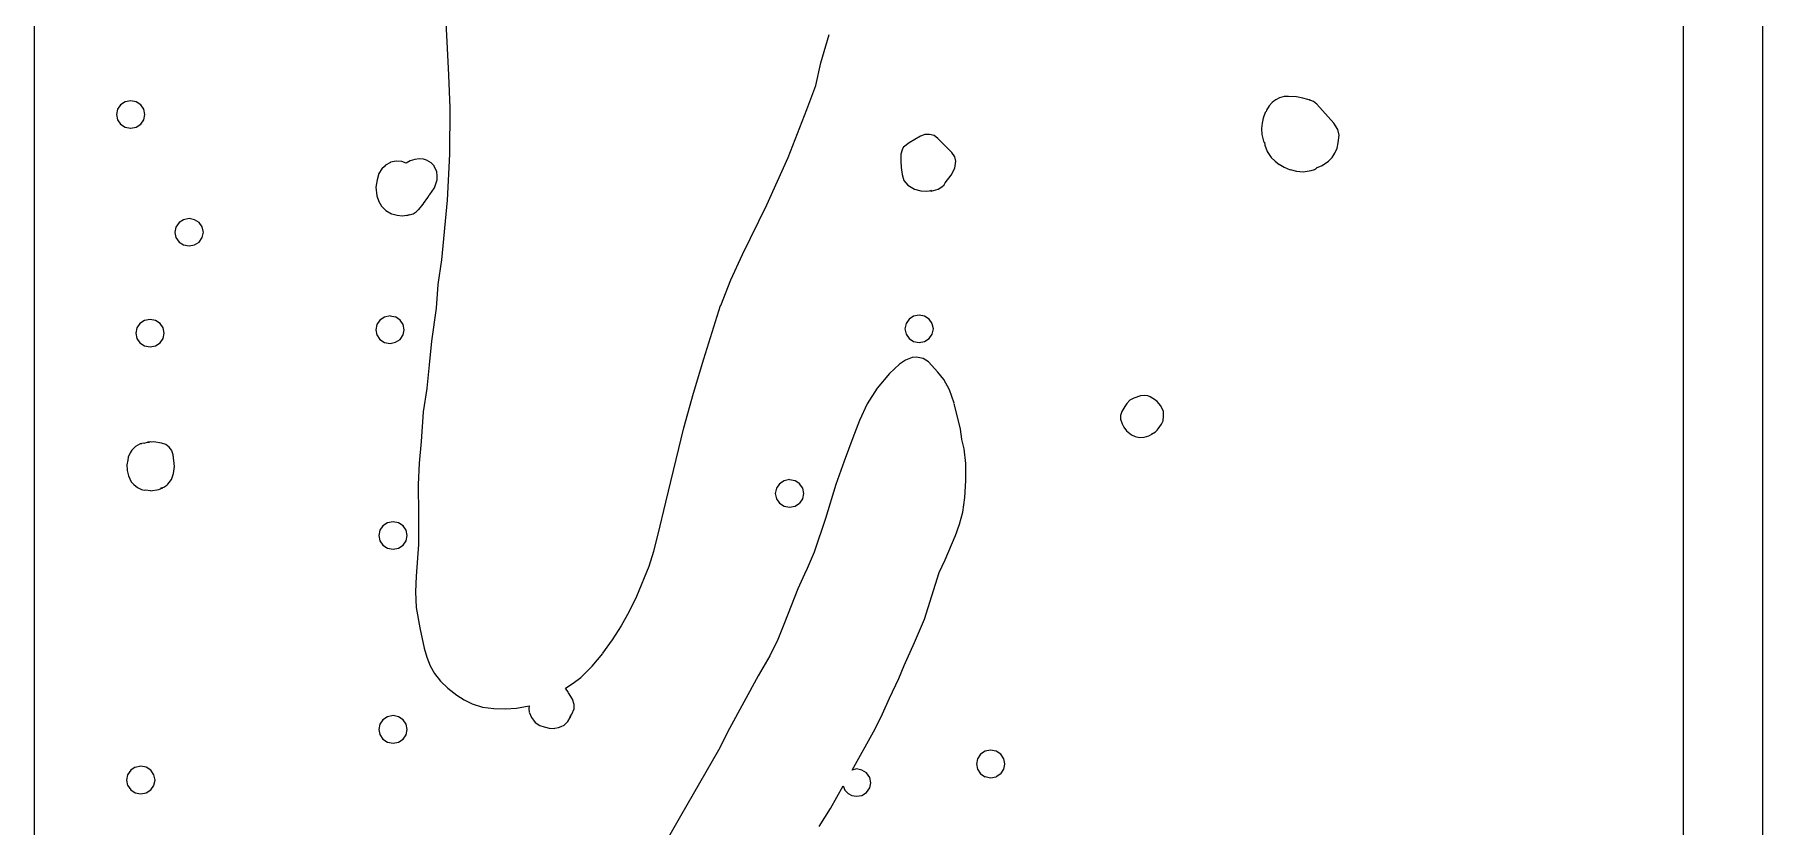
# Model space of a CAD drawing. Extents: x -1 to 598, y -1077 to 3722.
# Drawn here: x 248.6 to 551, y 2015.2 to 2153.8 of the extents above; entities that cross this region are included whole.
import ezdxf

# ---------------------------------------------------------------- set-up
doc = ezdxf.new("R2010")
doc.units = 0

msp = doc.modelspace()

# ---------------------------------------------------------------- linework, layer by layer
at = {"layer": 'Calque_1'}
for p, q in [((550.999, 2343.44), (550.999, 1528.05)), ((248.561, 1534.85), (248.561, 2330.5)), ((537.122, 2240.99), (537.122, 1623.98)), ((320.272, 2161.59), (320.698, 2152.51)), ((386.183, 2148.81), (387.646, 2153.76)), ((320.698, 2152.52), (321.037, 2146.7)), ((385.283, 2144.84), (386.183, 2148.81)), ((321.037, 2146.69), (321.265, 2140.92)), ((383.725, 2140.66), (385.283, 2144.84)), ((263.62, 2141.48), (263.085, 2140.71)), ((264.413, 2141.98), (263.62, 2141.47)), ((265.385, 2142.2), (264.413, 2141.98)), ((266.34, 2142.01), (265.385, 2142.19)), ((267.147, 2141.48), (266.337, 2142.01)), ((267.687, 2140.71), (267.147, 2141.47)), ((464.655, 2141.3), (464.179, 2140.56)), ((465.171, 2141.91), (464.655, 2141.3)), ((465.452, 2142.09), (465.171, 2141.9)), ((465.801, 2142.33), (465.449, 2142.09)), ((466.457, 2142.7), (465.801, 2142.33)), ((467.306, 2142.91), (466.457, 2142.7)), ((468.047, 2142.96), (467.306, 2142.91)), ((469.423, 2142.88), (468.047, 2142.96)), ((468.047, 2142.96), (468.047, 2142.96)), ((470.561, 2142.65), (469.423, 2142.89)), ((471.426, 2142.43), (470.564, 2142.64)), ((471.725, 2142.33), (471.423, 2142.41)), ((471.667, 2142.36), (471.725, 2142.33)), ((472.408, 2142.06), (471.667, 2142.35)), ((473.019, 2141.59), (472.408, 2142.06)), ((476.006, 2138.28), (473.019, 2141.59)), ((263.085, 2140.71), (262.889, 2139.78)), ((262.889, 2139.79), (263.085, 2138.84)), ((263.085, 2138.84), (263.619, 2138.1)), ((267.147, 2138.1), (267.689, 2138.87)), ((267.877, 2139.79), (267.687, 2140.71)), ((267.689, 2138.86), (267.88, 2139.78)), ((321.265, 2140.93), (321.198, 2132.83)), ((380.441, 2132.25), (383.725, 2140.66)), ((463.452, 2138.25), (463.33, 2137.35)), ((463.623, 2139.15), (463.452, 2138.25)), ((463.978, 2140.11), (463.623, 2139.16)), ((464.118, 2140.32), (463.978, 2140.11)), ((464.179, 2140.56), (464.118, 2140.32)), ((476.699, 2137.14), (476.006, 2138.28)), ((263.619, 2138.1), (264.412, 2137.57)), ((264.412, 2137.57), (265.382, 2137.38)), ((265.385, 2137.38), (266.337, 2137.56)), ((266.34, 2137.57), (267.147, 2138.1)), ((403.632, 2135.98), (401.618, 2134.81)), ((404.394, 2136.27), (403.632, 2135.98)), ((405.212, 2136.3), (404.394, 2136.27)), ((405.212, 2136.3), (405.212, 2136.3)), ((405.995, 2136.08), (405.212, 2136.29)), ((406.653, 2135.61), (405.995, 2136.08)), ((409.106, 2133.15), (406.653, 2135.61)), ((463.33, 2137.35), (463.375, 2136.29)), ((463.375, 2136.3), (463.687, 2135.11)), ((476.908, 2136.16), (476.699, 2137.14)), ((476.747, 2134.84), (476.908, 2136.16)), ((321.198, 2132.83), (320.794, 2124.78)), ((376.732, 2123.99), (380.441, 2132.24)), ((400.216, 2132.86), (400.171, 2131.67)), ((400.404, 2133.6), (400.216, 2132.86)), ((400.671, 2134.1), (400.404, 2133.59)), ((401.618, 2134.81), (400.671, 2134.09)), ((409.612, 2132.35), (409.109, 2133.14)), ((409.789, 2131.59), (409.612, 2132.35)), ((463.687, 2135.11), (463.803, 2134.9)), ((463.803, 2134.89), (463.827, 2134.94)), ((463.83, 2134.95), (463.915, 2134.44)), ((463.915, 2134.44), (464.296, 2133.33)), ((464.296, 2133.33), (464.983, 2132.24)), ((464.983, 2132.25), (465.7, 2131.61)), ((475.061, 2131.61), (475.665, 2132.24)), ((475.665, 2132.25), (476.167, 2133.02)), ((476.167, 2133.02), (476.54, 2133.89)), ((476.54, 2133.89), (476.747, 2134.84)), ((308.85, 2129.44), (308.522, 2128.33)), ((309.34, 2130.29), (308.848, 2129.44)), ((309.795, 2130.66), (309.343, 2130.29)), ((309.978, 2130.9), (309.795, 2130.66)), ((310.872, 2131.4), (309.978, 2130.9)), ((311.835, 2131.64), (310.872, 2131.43)), ((312.848, 2131.56), (311.835, 2131.64)), ((313.576, 2131.27), (312.848, 2131.56)), ((314.317, 2131.67), (313.576, 2131.27)), ((315.145, 2131.93), (314.317, 2131.66)), ((315.862, 2132.04), (315.142, 2131.93)), ((315.864, 2132.04), (315.862, 2132.04)), ((316.626, 2131.96), (315.864, 2132.04)), ((317.172, 2131.8), (316.626, 2131.96)), ((318.005, 2131.32), (317.174, 2131.79)), ((318.521, 2130.77), (318.005, 2131.32)), ((318.944, 2129.73), (318.521, 2130.76)), ((319.053, 2129.02), (318.944, 2129.73)), ((400.171, 2131.67), (400.264, 2130.45)), ((400.264, 2130.48), (400.446, 2129.26)), ((400.446, 2129.26), (400.61, 2128.65)), ((409, 2129.15), (409.625, 2130.39)), ((409.625, 2130.4), (409.789, 2131.59)), ((465.7, 2131.61), (466.42, 2131.05)), ((466.42, 2131.06), (467.296, 2130.55)), ((467.296, 2130.55), (468.346, 2130.12)), ((468.346, 2130.13), (469.421, 2129.84)), ((469.421, 2129.84), (470.606, 2129.76)), ((470.606, 2129.76), (471.984, 2129.97)), ((471.984, 2129.97), (472.619, 2130.18)), ((472.619, 2130.18), (472.969, 2130.41)), ((472.969, 2130.42), (473.945, 2130.87)), ((473.945, 2130.87), (475.061, 2131.61)), ((308.305, 2127.06), (308.454, 2125.52)), ((308.522, 2128.33), (308.308, 2127.06)), ((317.762, 2125.79), (318.561, 2126.95)), ((318.561, 2126.96), (319.01, 2128.33)), ((319.01, 2128.33), (319.055, 2129.02)), ((400.61, 2128.65), (400.732, 2128.22)), ((400.732, 2128.23), (401.394, 2127.43)), ((401.394, 2127.43), (402.571, 2126.69)), ((402.571, 2126.69), (403.709, 2126.4)), ((403.709, 2126.4), (404.727, 2126.37)), ((404.727, 2126.37), (405.55, 2126.47)), ((405.55, 2126.48), (405.357, 2126.4)), ((405.357, 2126.4), (405.505, 2126.37)), ((405.505, 2126.37), (406.698, 2126.74)), ((406.698, 2126.74), (407.357, 2127.13)), ((407.357, 2127.14), (407.754, 2127.48)), ((407.754, 2127.49), (407.966, 2127.83)), ((407.966, 2127.8), (409, 2129.15)), ((308.454, 2125.53), (308.792, 2124.58)), ((308.792, 2124.58), (309.311, 2123.73)), ((309.311, 2123.73), (310.057, 2122.99)), ((315.677, 2123.07), (315.838, 2123.17)), ((315.835, 2123.17), (316.6, 2124.07)), ((316.6, 2124.07), (316.682, 2124.28)), ((316.679, 2124.28), (316.608, 2124.23)), ((316.611, 2124.23), (317.375, 2125.26)), ((317.375, 2125.26), (317.635, 2125.68)), ((317.574, 2125.63), (317.762, 2125.79)), ((317.635, 2125.69), (317.574, 2125.63)), ((320.794, 2124.79), (319.801, 2114.34)), ((372.461, 2115.29), (376.732, 2123.99)), ((273.846, 2120.87), (273.304, 2120.07)), ((274.656, 2121.37), (273.846, 2120.87)), ((275.611, 2121.56), (274.656, 2121.37)), ((276.582, 2121.37), (275.611, 2121.55)), ((277.373, 2120.87), (276.582, 2121.37)), ((277.907, 2120.1), (277.373, 2120.87)), ((278.106, 2119.15), (277.907, 2120.1)), ((310.057, 2122.99), (311.065, 2122.38)), ((311.068, 2122.38), (312.012, 2122.14)), ((312.01, 2122.14), (312.896, 2122.03)), ((312.896, 2122.04), (314.116, 2122.22)), ((313.713, 2122.11), (314.118, 2122.21)), ((313.721, 2122.11), (313.713, 2122.11)), ((314.116, 2122.22), (313.721, 2122.11)), ((314.121, 2122.22), (314.835, 2122.4)), ((314.835, 2122.41), (315.367, 2122.75)), ((315.367, 2122.75), (315.674, 2123.06)), ((273.304, 2120.08), (273.116, 2119.18)), ((273.116, 2119.15), (273.304, 2118.25)), ((273.304, 2118.25), (273.846, 2117.45)), ((273.846, 2117.46), (274.656, 2116.96)), ((276.582, 2116.96), (277.373, 2117.46)), ((277.373, 2117.46), (277.907, 2118.23)), ((277.907, 2118.23), (278.103, 2119.18)), ((274.656, 2116.96), (275.611, 2116.77)), ((275.611, 2116.77), (276.582, 2116.95)), ((319.801, 2114.34), (319.14, 2110.05)), ((370.448, 2110.87), (372.461, 2115.29)), ((319.14, 2110.05), (318.857, 2105.89)), ((368.654, 2106.35), (370.448, 2110.87)), ((318.857, 2105.9), (318.053, 2100.13)), ((365.722, 2097.01), (368.651, 2106.35)), ((266.48, 2102.43), (266.284, 2101.5)), ((267.015, 2103.2), (266.48, 2102.43)), ((267.808, 2103.73), (267.015, 2103.2)), ((268.779, 2103.91), (267.808, 2103.72)), ((269.732, 2103.73), (268.779, 2103.91)), ((270.541, 2103.2), (269.734, 2103.73)), ((271.084, 2102.43), (270.544, 2103.19)), ((271.274, 2101.5), (271.084, 2102.42)), ((308.48, 2103.04), (308.289, 2102.11)), ((308.289, 2102.11), (308.48, 2101.18)), ((309.02, 2103.81), (308.48, 2103.04)), ((309.829, 2104.33), (309.02, 2103.8)), ((310.784, 2104.52), (309.829, 2104.33)), ((311.756, 2104.33), (310.784, 2104.51)), ((312.547, 2103.81), (311.756, 2104.34)), ((313.084, 2103.04), (312.549, 2103.81)), ((313.28, 2102.11), (313.084, 2103.03)), ((313.084, 2101.19), (313.28, 2102.11)), ((401.095, 2103.2), (400.899, 2102.24)), ((400.899, 2102.24), (401.095, 2101.31)), ((401.629, 2103.94), (401.095, 2103.2)), ((402.42, 2104.47), (401.629, 2103.94)), ((403.391, 2104.65), (402.42, 2104.46)), ((404.346, 2104.47), (403.394, 2104.65)), ((405.156, 2103.96), (404.346, 2104.46)), ((405.696, 2103.17), (405.156, 2103.96)), ((405.886, 2102.24), (405.696, 2103.16)), ((405.698, 2101.35), (405.889, 2102.25)), ((266.284, 2101.5), (266.48, 2100.57)), ((266.48, 2100.58), (267.015, 2099.81)), ((267.015, 2099.81), (267.808, 2099.28)), ((267.808, 2099.28), (268.779, 2099.09)), ((268.779, 2099.1), (269.734, 2099.28)), ((269.734, 2099.28), (270.544, 2099.81)), ((270.541, 2099.81), (271.084, 2100.57)), ((271.084, 2100.58), (271.274, 2101.5)), ((308.48, 2101.19), (309.02, 2100.42)), ((309.02, 2100.42), (309.829, 2099.89)), ((309.829, 2099.89), (310.784, 2099.7)), ((310.784, 2099.7), (311.756, 2099.91)), ((311.756, 2099.92), (312.549, 2100.42)), ((312.547, 2100.42), (313.081, 2101.19)), ((318.053, 2100.13), (317.632, 2095.97)), ((401.095, 2101.32), (401.629, 2100.55)), ((401.629, 2100.55), (402.42, 2100.05)), ((402.42, 2100.05), (403.391, 2099.86)), ((403.391, 2099.86), (404.346, 2100.04)), ((404.346, 2100.05), (405.156, 2100.55)), ((405.156, 2100.55), (405.698, 2101.34)), ((317.632, 2095.97), (317.203, 2091.87)), ((363.907, 2091.03), (365.722, 2097.01)), ((399.957, 2096.08), (398.184, 2094.44)), ((401.028, 2096.79), (399.957, 2096.07)), ((402.153, 2097.22), (401.028, 2096.79)), ((402.952, 2097.3), (402.156, 2097.22)), ((404.098, 2097.06), (402.952, 2097.3)), ((402.952, 2097.3), (402.952, 2097.3)), ((405.024, 2096.48), (404.098, 2097.06)), ((406.643, 2094.68), (405.024, 2096.48)), ((398.187, 2094.44), (396.033, 2091.9)), ((407.728, 2093.41), (406.643, 2094.68)), ((408.691, 2091.58), (407.73, 2093.4)), ((317.203, 2091.85), (316.589, 2087.72)), ((362.18, 2084.94), (363.907, 2091.02)), ((396.033, 2091.9), (394.324, 2089.15)), ((409.53, 2089.23), (408.691, 2091.58)), ((440.973, 2090.13), (440.263, 2089.76)), ((442.116, 2090.52), (440.97, 2090.12)), ((442.798, 2090.6), (442.116, 2090.52)), ((443.441, 2090.52), (442.798, 2090.6)), ((442.798, 2090.6), (442.798, 2090.6)), ((443.854, 2090.36), (443.441, 2090.52)), ((443.711, 2090.42), (443.722, 2090.42)), ((443.714, 2090.42), (443.711, 2090.42)), ((443.722, 2090.42), (443.714, 2090.42)), ((444.775, 2089.78), (443.854, 2090.36)), ((316.589, 2087.72), (316.211, 2082.53)), ((394.324, 2089.15), (392.94, 2086.24)), ((410.659, 2084.73), (409.53, 2089.22)), ((438.848, 2087.77), (438.639, 2087.08)), ((438.639, 2087.08), (438.647, 2086.44)), ((439.377, 2088.7), (438.848, 2087.8)), ((439.721, 2089.17), (439.377, 2088.69)), ((440.263, 2089.76), (439.721, 2089.18)), ((444.83, 2089.73), (444.775, 2089.78)), ((445.063, 2089.54), (444.83, 2089.72)), ((445.706, 2088.8), (445.063, 2089.57)), ((446.135, 2087.77), (445.706, 2088.8)), ((446.158, 2086.85), (446.137, 2087.77)), ((359.063, 2071.95), (362.18, 2084.94)), ((392.94, 2086.24), (391.76, 2083.17)), ((410.847, 2082.93), (410.659, 2084.73)), ((438.647, 2086.45), (438.919, 2085.63)), ((438.919, 2085.63), (439.21, 2085.05)), ((439.21, 2085.05), (439.695, 2084.41)), ((439.695, 2084.41), (440.578, 2083.69)), ((443.603, 2083.54), (444.256, 2083.91)), ((444.256, 2083.91), (444.039, 2083.8)), ((444.042, 2083.8), (444.775, 2084.25)), ((444.775, 2084.25), (445.037, 2084.51)), ((445.037, 2084.52), (445.24, 2084.76)), ((445.24, 2084.76), (445.836, 2085.55)), ((445.836, 2085.55), (446.09, 2086.16)), ((446.09, 2086.16), (446.111, 2086.42)), ((446.111, 2086.4), (446.158, 2086.82)), ((265.57, 2081.03), (265.268, 2080.58)), ((266.226, 2081.66), (265.57, 2081.02)), ((267.057, 2082.16), (266.226, 2081.65)), ((267.364, 2082.16), (267.057, 2082.16)), ((267.697, 2082.24), (267.364, 2082.18)), ((268.47, 2082.43), (267.697, 2082.22)), ((268.539, 2082.45), (268.417, 2082.42)), ((268.417, 2082.43), (268.47, 2082.43)), ((268.47, 2082.43), (268.552, 2082.45)), ((268.687, 2082.43), (268.47, 2082.43)), ((268.47, 2082.43), (268.47, 2082.43)), ((268.549, 2082.45), (268.539, 2082.45)), ((268.785, 2082.51), (268.549, 2082.43)), ((268.552, 2082.45), (268.687, 2082.42)), ((268.787, 2082.51), (268.787, 2082.51)), ((269.065, 2082.45), (268.787, 2082.5)), ((269.42, 2082.48), (269.065, 2082.45)), ((270.774, 2082.24), (269.42, 2082.47)), ((271.523, 2082), (270.774, 2082.26)), ((272.137, 2081.55), (271.523, 2082)), ((272.579, 2080.95), (272.139, 2081.56)), ((272.801, 2080.23), (272.579, 2080.94)), ((316.211, 2082.53), (315.894, 2078.77)), ((391.76, 2083.17), (390.252, 2079.12)), ((411.273, 2081.26), (410.847, 2082.92)), ((411.543, 2078.67), (411.273, 2081.26)), ((440.578, 2083.7), (441.2, 2083.43)), ((441.2, 2083.43), (441.938, 2083.27)), ((441.938, 2083.27), (442.785, 2083.32)), ((442.785, 2083.33), (443.603, 2083.54)), ((264.866, 2079.25), (264.729, 2078.48)), ((264.729, 2078.49), (264.755, 2077.46)), ((264.927, 2079.81), (264.866, 2079.28)), ((265.268, 2080.58), (264.924, 2079.81)), ((273.06, 2078.17), (272.801, 2080.23)), ((272.907, 2076.92), (273.058, 2078.16)), ((315.894, 2078.78), (315.69, 2075.02)), ((390.252, 2079.12), (388.831, 2075.02)), ((411.588, 2075.71), (411.543, 2078.67)), ((264.755, 2077.45), (265.009, 2076.52)), ((265.009, 2076.53), (265.485, 2075.5)), ((265.485, 2075.5), (265.922, 2075)), ((265.922, 2074.99), (266.573, 2074.48)), ((271.213, 2074.54), (271.727, 2074.91)), ((271.727, 2074.91), (271.875, 2075.07)), ((271.875, 2075.07), (272.118, 2075.36)), ((272.118, 2075.36), (272.507, 2075.89)), ((272.505, 2075.89), (272.907, 2076.92)), ((315.69, 2075.02), (315.764, 2069.75)), ((378.952, 2075.15), (378.417, 2074.38)), ((379.743, 2075.65), (378.952, 2075.15)), ((380.714, 2075.87), (379.743, 2075.66)), ((381.672, 2075.68), (380.716, 2075.86)), ((382.481, 2075.15), (381.672, 2075.68)), ((383.021, 2074.38), (382.479, 2075.15)), ((388.831, 2075.02), (387.019, 2069.07)), ((411.416, 2072.77), (411.588, 2075.7)), ((266.573, 2074.52), (267.282, 2074.15)), ((267.282, 2074.15), (267.75, 2074.02)), ((267.75, 2074.01), (267.986, 2074.06)), ((267.988, 2074.07), (268.872, 2073.94)), ((268.872, 2073.93), (270.309, 2074.17)), ((270.309, 2074.17), (271.026, 2074.43)), ((270.69, 2074.36), (271.213, 2074.54)), ((271.026, 2074.44), (270.69, 2074.36)), ((357.74, 2066.31), (359.06, 2071.94)), ((378.417, 2074.38), (378.221, 2073.45)), ((378.221, 2073.46), (378.417, 2072.53)), ((378.417, 2072.53), (378.952, 2071.76)), ((378.952, 2071.76), (379.745, 2071.23)), ((381.669, 2071.24), (382.479, 2071.77)), ((382.481, 2071.76), (383.021, 2072.52)), ((383.209, 2073.46), (383.021, 2074.38)), ((383.021, 2072.53), (383.211, 2073.45)), ((411.038, 2070.2), (411.416, 2072.76)), ((315.764, 2069.75), (315.785, 2064.48)), ((379.745, 2071.24), (380.716, 2071.05)), ((380.714, 2071.05), (381.669, 2071.23)), ((387.019, 2069.07), (385.003, 2063.19)), ((410.466, 2068.06), (411.038, 2070.2)), ((309.004, 2067.03), (308.813, 2066.1)), ((308.813, 2066.1), (309.004, 2065.17)), ((309.544, 2067.8), (309.004, 2067.03)), ((310.353, 2068.3), (309.544, 2067.8)), ((311.308, 2068.48), (310.353, 2068.29)), ((312.277, 2068.3), (311.306, 2068.51)), ((313.07, 2067.8), (312.277, 2068.3)), ((313.605, 2067.03), (313.07, 2067.8)), ((313.801, 2066.1), (313.605, 2067.02)), ((313.605, 2065.15), (313.801, 2066.1)), ((356.973, 2063.35), (357.74, 2066.31)), ((407.966, 2061.82), (409.715, 2065.95)), ((409.715, 2065.94), (410.466, 2068.06)), ((309.004, 2065.18), (309.544, 2064.39)), ((309.544, 2064.38), (310.353, 2063.87)), ((310.353, 2063.88), (311.308, 2063.69)), ((311.308, 2063.69), (312.279, 2063.87)), ((312.279, 2063.88), (313.07, 2064.41)), ((313.07, 2064.41), (313.608, 2065.15)), ((315.785, 2064.52), (315.367, 2058.99)), ((356.131, 2060.71), (356.973, 2063.35)), ((385.003, 2063.19), (383.592, 2059.93)), ((353.991, 2055.47), (356.134, 2060.71)), ((383.592, 2059.94), (382.169, 2056.74)), ((406.926, 2059.59), (407.966, 2061.81)), ((315.367, 2058.99), (315.24, 2056.21)), ((382.169, 2056.74), (379.854, 2050.81)), ((405.619, 2055.52), (406.926, 2059.59)), ((315.243, 2056.21), (315.359, 2053.46)), ((352.716, 2052.87), (353.991, 2055.46)), ((404.328, 2051.44), (405.619, 2055.51)), ((315.362, 2053.46), (316.023, 2049.94)), ((351.297, 2050.31), (352.716, 2052.87)), ((379.854, 2050.81), (378.634, 2047.87)), ((402.608, 2047.37), (404.328, 2051.44)), ((316.021, 2049.94), (316.738, 2046.37)), ((348.03, 2045.47), (349.736, 2047.82)), ((349.736, 2047.82), (351.297, 2050.3)), ((378.634, 2047.87), (377.256, 2045.01)), ((316.738, 2046.36), (317.206, 2044.77)), ((317.206, 2044.78), (317.807, 2043.3)), ((346.178, 2043.24), (348.03, 2045.46)), ((377.256, 2045.02), (375.224, 2041.5)), ((400.785, 2043.32), (402.608, 2047.36)), ((317.807, 2043.3), (318.592, 2041.92)), ((318.592, 2041.92), (319.603, 2040.62)), ((344.18, 2041.23), (346.178, 2043.24)), ((375.224, 2041.5), (370.215, 2032.32)), ((399.833, 2041.07), (400.785, 2043.32)), ((319.603, 2040.62), (320.889, 2039.37)), ((320.889, 2039.38), (322.495, 2038.16)), ((341.489, 2039.35), (342.863, 2040.25)), ((342.048, 2038.59), (341.489, 2039.36)), ((342.738, 2037.42), (342.048, 2038.58)), ((342.863, 2040.25), (344.178, 2041.23)), ((398.187, 2037.61), (399.833, 2041.07)), ((322.495, 2038.16), (323.786, 2037.34)), ((323.786, 2037.34), (325.141, 2036.62)), ((325.141, 2036.63), (326.972, 2036.05)), ((326.972, 2036.05), (328.964, 2035.81)), ((328.964, 2035.81), (330.983, 2035.78)), ((330.983, 2035.78), (332.89, 2035.88)), ((332.888, 2035.89), (335.118, 2036.28)), ((335.118, 2036.28), (335.065, 2035.78)), ((335.065, 2035.78), (335.118, 2035.2)), ((342.622, 2034.8), (343.005, 2035.78)), ((343.024, 2036.52), (342.738, 2037.42)), ((343.005, 2035.78), (343.024, 2036.52)), ((396.975, 2034.88), (398.184, 2037.6)), ((309.004, 2033.08), (308.813, 2032.15)), ((309.544, 2033.85), (309.004, 2033.08)), ((310.353, 2034.38), (309.544, 2033.85)), ((311.308, 2034.56), (310.353, 2034.37)), ((312.277, 2034.38), (311.306, 2034.56)), ((313.07, 2033.85), (312.277, 2034.38)), ((313.605, 2033.08), (313.07, 2033.84)), ((313.801, 2032.16), (313.605, 2033.09)), ((335.118, 2035.17), (335.523, 2034.24)), ((335.523, 2034.25), (335.735, 2033.98)), ((335.719, 2034.01), (335.883, 2033.77)), ((335.735, 2033.98), (335.719, 2034)), ((335.883, 2033.77), (336.177, 2033.37)), ((336.177, 2033.37), (337.005, 2032.81)), ((337.005, 2032.82), (337.753, 2032.58)), ((337.753, 2032.58), (337.997, 2032.52)), ((337.997, 2032.53), (338.632, 2032.39)), ((338.632, 2032.39), (339.64, 2032.33)), ((339.64, 2032.34), (340.293, 2032.47)), ((340.293, 2032.47), (340.746, 2032.65)), ((340.746, 2032.66), (341.241, 2032.92)), ((341.241, 2032.92), (341.881, 2033.53)), ((341.881, 2033.53), (342.333, 2034.24)), ((342.357, 2034.35), (342.286, 2034.24)), ((342.286, 2034.25), (342.339, 2034.33)), ((342.333, 2034.25), (342.357, 2034.35)), ((342.339, 2034.33), (342.622, 2034.8)), ((395.681, 2032.24), (396.975, 2034.88)), ((308.813, 2032.16), (309.004, 2031.23)), ((309.004, 2031.23), (309.544, 2030.46)), ((309.544, 2030.46), (310.353, 2029.93)), ((310.353, 2029.93), (311.308, 2029.74)), ((311.308, 2029.75), (312.279, 2029.93)), ((312.279, 2029.93), (313.07, 2030.43)), ((313.07, 2030.44), (313.608, 2031.2)), ((313.605, 2031.2), (313.801, 2032.15)), ((370.215, 2032.32), (368.278, 2028.51)), ((391.646, 2025.01), (395.681, 2032.23)), ((368.276, 2028.51), (361.616, 2016.97)), ((413.596, 2027.02), (413.406, 2026.09)), ((414.136, 2027.79), (413.596, 2027.02)), ((414.946, 2028.32), (414.136, 2027.79)), ((415.901, 2028.51), (414.946, 2028.32)), ((416.856, 2028.32), (415.901, 2028.5)), ((417.665, 2027.79), (416.856, 2028.32)), ((418.205, 2027.02), (417.665, 2027.79)), ((418.396, 2026.1), (418.205, 2027.02)), ((264.853, 2024.22), (264.657, 2023.29)), ((265.39, 2024.99), (264.856, 2024.22)), ((266.181, 2025.52), (265.39, 2024.99)), ((267.152, 2025.7), (266.181, 2025.51)), ((268.107, 2025.52), (267.152, 2025.7)), ((268.917, 2024.99), (268.107, 2025.52)), ((269.457, 2024.22), (268.917, 2024.99)), ((269.647, 2023.29), (269.457, 2024.21)), ((392.43, 2025.22), (391.646, 2025.01)), ((393.385, 2025.04), (392.43, 2025.22)), ((394.194, 2024.54), (393.385, 2025.04)), ((394.734, 2023.74), (394.194, 2024.53)), ((394.925, 2022.82), (394.734, 2023.74)), ((413.406, 2026.1), (413.596, 2025.17)), ((413.596, 2025.17), (414.139, 2024.4)), ((414.136, 2024.4), (414.946, 2023.87)), ((414.946, 2023.88), (415.901, 2023.69)), ((415.901, 2023.69), (416.856, 2023.87)), ((416.856, 2023.88), (417.665, 2024.41)), ((417.665, 2024.4), (418.208, 2025.17)), ((418.208, 2025.17), (418.396, 2026.09)), ((264.66, 2023.29), (264.856, 2022.36)), ((264.856, 2022.37), (265.39, 2021.6)), ((265.39, 2021.6), (266.181, 2021.07)), ((266.181, 2021.07), (267.152, 2020.88)), ((267.152, 2020.89), (268.107, 2021.07)), ((268.107, 2021.07), (268.917, 2021.6)), ((268.917, 2021.6), (269.457, 2022.36)), ((269.457, 2022.37), (269.647, 2023.29)), ((387.884, 2018.32), (390.093, 2022.26)), ((390.093, 2022.26), (390.413, 2021.52)), ((390.413, 2021.52), (390.943, 2020.96)), ((390.943, 2020.96), (391.63, 2020.56)), ((391.63, 2020.57), (392.43, 2020.44)), ((392.43, 2020.44), (393.385, 2020.6)), ((393.385, 2020.59), (394.194, 2021.12)), ((394.194, 2021.12), (394.734, 2021.91)), ((394.734, 2021.92), (394.925, 2022.82)), ((385.865, 2015.17), (387.887, 2018.32)), ((361.616, 2016.97), (359.542, 2013.29))]:
    msp.add_line(p, q, dxfattribs=at)

doc.saveas('drawing.dxf')
